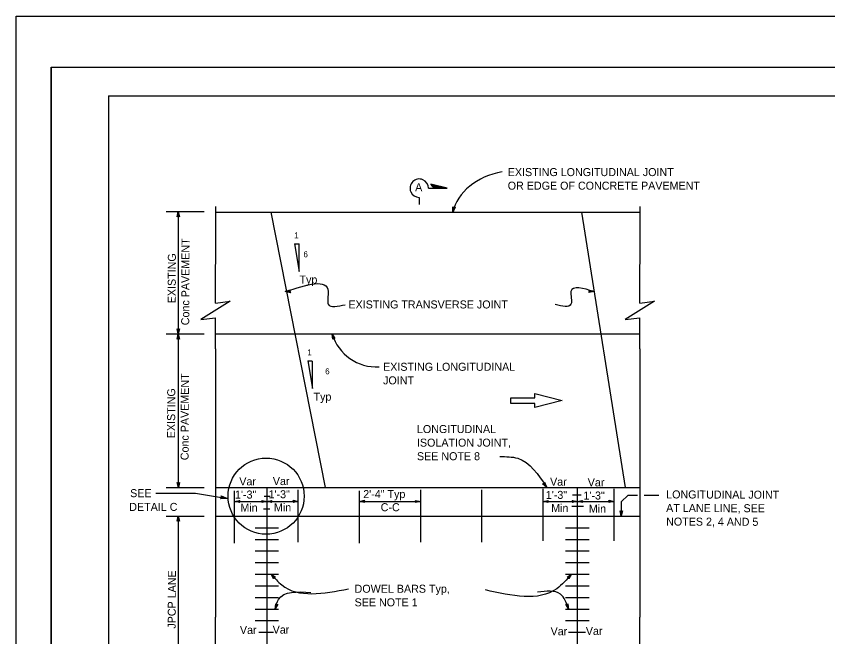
# Model space of a CAD drawing. Extents: x -894 to 866, y -476 to 714.
# Drawn here: x -894 to -185, y 171 to 714 of the extents above; entities that cross this region are included whole.
import ezdxf

# ---------------------------------------------------------------- set-up
doc = ezdxf.new("R2010")
doc.units = 0
for name, color, linetype in [('10 Sheet Format', 7, 'Continuous'), ('22 Misc Cnst Det', 7, 'Continuous'), ('56 Stage 3 Anno', 7, 'Continuous'), ('57 Undefined', 7, 'Continuous'), ('60 Nongeo Data', 7, 'Continuous')]:
    doc.layers.add(name, color=color, linetype=linetype)

msp = doc.modelspace()

# ---------------------------------------------------------------- linework, layer by layer
at = {"layer": '10 Sheet Format'}
for p, q in [((-863.43, 668.96), (-863.43, -431.04)), ((-863.43, 668.96), (836.57, 668.96)), ((-813.45, 643.96), (811.55, 643.96)), ((-813.45, 643.96), (-813.45, -406.04)), ((-440.77, 379.92), (-440.77, 383.56)), ((-440.77, 383.56), (-416.86, 377.42)), ((-461.87, 377.42), (-461.87, 379.92)), ((-461.87, 379.92), (-440.77, 379.92)), ((-461.87, 374.92), (-461.87, 377.42)), ((-416.86, 377.42), (-440.77, 371.28)), ((-440.77, 374.92), (-461.87, 374.92)), ((-440.77, 371.28), (-440.77, 374.92))]:
    msp.add_line(p, q, dxfattribs=at)
for points in [[(-894.04, 713.55), (865.96, 713.55), (865.96, -476.45), (-894.04, -476.45)], [(-863.43, 668.96), (836.59, 668.96), (836.59, -431.03), (-863.43, -431.03)]]:
    msp.add_lwpolyline(points, close=True, dxfattribs=at)
at = {"layer": '22 Misc Cnst Det'}
for p, q in [((-533.77, 563.2), (-517.49, 563.2)), ((-517.49, 563.2), (-531.7, 566.82)), ((-528.76, 563.2), (-531.7, 566.82)), ((-518.66, 563.2), (-531.39, 566.44)), ((-519.82, 563.2), (-531.09, 566.07)), ((-520.99, 563.2), (-530.79, 565.69)), ((-522.16, 563.2), (-530.48, 565.32)), ((-523.33, 563.2), (-530.18, 564.94)), ((-524.5, 563.2), (-529.87, 564.57)), ((-525.67, 563.2), (-529.57, 564.19)), ((-526.84, 563.2), (-529.27, 563.82)), ((-528.01, 563.2), (-528.96, 563.44)), ((-541.8, 555.16), (-541.8, 549.05))]:
    msp.add_line(p, q, dxfattribs=at)
msp.add_arc((-541.8, 563.2), 8.04, 0.00004, 270.00053, dxfattribs=at)
at = {"layer": '56 Stage 3 Anno'}
for p, q in [((-719.89, 547.27), (-719.89, 496.7)), ((-512.34, 542.28), (-512.3, 546.89)), ((-510.35, 546.44), (-512.34, 542.28)), ((-512.3, 546.89), (-512.3, 546.89)), ((-512.3, 546.89), (-511.47, 546.08)), ((-512.11, 543.3), (-512.08, 546.66)), ((-510.65, 546.34), (-512.11, 543.29)), ((-511.87, 544.3), (-511.86, 546.47)), ((-510.95, 546.23), (-511.87, 544.3)), ((-511.64, 545.31), (-511.63, 546.24)), ((-511.47, 546.08), (-510.35, 546.44)), ((-510.35, 546.44), (-510.35, 546.44)), ((-348.91, 547.27), (-348.91, 496.7)), ((-753.41, 538.26), (-752.4, 542.76)), ((-753.14, 538.42), (-752.4, 541.72)), ((-752.87, 538.6), (-752.41, 540.69)), ((-752.61, 538.73), (-752.41, 539.65)), ((-752.41, 540.69), (-751.94, 538.57)), ((-752.41, 539.65), (-752.21, 538.74)), ((-752.4, 542.76), (-752.4, 542.76)), ((-752.4, 542.76), (-751.41, 538.26)), ((-752.4, 541.71), (-751.68, 538.43)), ((-512.34, 542.28), (-512.34, 542.28)), ((-511.23, 546.16), (-511.64, 545.31)), ((-752.4, 538.86), (-753.41, 538.26)), ((-753.41, 538.26), (-753.41, 538.26)), ((-751.41, 538.26), (-752.4, 538.86)), ((-751.41, 538.26), (-751.41, 538.26)), ((-658.9, 472.78), (-654.4, 473.8)), ((-654.39, 471.8), (-658.9, 472.78)), ((-658.9, 472.78), (-658.9, 472.78)), ((-657.86, 472.79), (-654.58, 473.53)), ((-654.56, 472.06), (-657.86, 472.78)), ((-656.83, 472.79), (-654.71, 473.27)), ((-654.73, 472.33), (-656.83, 472.79)), ((-655.79, 472.79), (-654.89, 473)), ((-654.87, 472.59), (-655.79, 472.79)), ((-654.4, 473.8), (-655, 472.8)), ((-655, 472.8), (-654.39, 471.8)), ((-654.4, 473.8), (-654.4, 473.8)), ((-654.39, 471.8), (-654.39, 471.8)), ((-393.66, 471.98), (-393.04, 472.96)), ((-389.14, 472.85), (-393.66, 471.98)), ((-393.66, 471.98), (-393.66, 471.98)), ((-393.04, 472.96), (-393.61, 473.98)), ((-393.61, 473.98), (-393.61, 473.98)), ((-393.61, 473.98), (-389.14, 472.85)), ((-390.18, 472.88), (-393.48, 472.24)), ((-393.45, 473.71), (-390.17, 472.88)), ((-391.21, 472.91), (-393.34, 472.5)), ((-393.29, 473.44), (-391.21, 472.91)), ((-393.16, 473.17), (-392.25, 472.94)), ((-392.25, 472.94), (-393.16, 472.76)), ((-389.14, 472.85), (-389.14, 472.85)), ((-752.42, 435.69), (-753.41, 440.19)), ((-753.41, 440.19), (-753.41, 440.19)), ((-753.41, 440.19), (-752.42, 439.59)), ((-752.42, 436.74), (-753.14, 440.02)), ((-752.41, 437.77), (-752.88, 439.88)), ((-752.42, 439.59), (-751.41, 440.19)), ((-751.41, 440.19), (-752.42, 435.69)), ((-751.68, 440.03), (-752.41, 436.73)), ((-751.95, 439.86), (-752.41, 437.77)), ((-751.41, 440.19), (-751.41, 440.19)), ((-753.38, 431.3), (-752.38, 435.8)), ((-753.11, 431.46), (-752.38, 434.76)), ((-752.84, 431.64), (-752.38, 433.73)), ((-752.41, 438.8), (-752.61, 439.71)), ((-752.58, 431.77), (-752.38, 432.69)), ((-752.42, 435.69), (-752.42, 435.69)), ((-752.21, 439.72), (-752.41, 438.8)), ((-752.38, 435.8), (-752.38, 435.8)), ((-752.38, 435.8), (-751.38, 431.3)), ((-752.38, 433.73), (-751.91, 431.61)), ((-752.38, 432.69), (-752.18, 431.78)), ((-752.37, 434.75), (-751.65, 431.47)), ((-617.33, 431.09), (-617.94, 435.66)), ((-617.94, 435.66), (-617.94, 435.66)), ((-617.94, 435.66), (-615.45, 431.78)), ((-617.14, 431.33), (-617.58, 434.69)), ((-617.58, 434.68), (-615.77, 431.85)), ((-616.95, 431.59), (-617.23, 433.71)), ((-617.23, 433.71), (-616.06, 431.89)), ((-616.75, 431.8), (-616.87, 432.74)), ((-616.87, 432.74), (-616.37, 431.96)), ((-752.38, 431.9), (-753.38, 431.3)), ((-753.38, 431.3), (-753.38, 431.3)), ((-751.38, 431.3), (-752.38, 431.9)), ((-751.38, 431.3), (-751.38, 431.3)), ((-616.6, 432), (-617.33, 431.09)), ((-617.33, 431.09), (-617.33, 431.09)), ((-615.45, 431.78), (-616.6, 432)), ((-615.45, 431.78), (-615.45, 431.78)), ((-719.89, 422.75), (-719.89, 188.08)), ((-349.05, 422.75), (-349.05, 188.08)), ((-752.34, 301.43), (-753.34, 305.93)), ((-753.34, 305.93), (-753.34, 305.93)), ((-753.34, 305.93), (-752.34, 305.33)), ((-752.34, 302.47), (-753.07, 305.75)), ((-752.34, 303.5), (-752.81, 305.62)), ((-752.34, 304.54), (-752.54, 305.44)), ((-752.34, 305.33), (-751.33, 305.93)), ((-751.33, 305.93), (-752.34, 301.43)), ((-751.6, 305.77), (-752.34, 302.46)), ((-751.87, 305.59), (-752.34, 303.5)), ((-752.13, 305.46), (-752.34, 304.54)), ((-751.33, 305.93), (-751.33, 305.93)), ((-432.84, 304.91), (-432.4, 306)), ((-432.75, 305.14), (-432.35, 304.28)), ((-432.62, 305.4), (-431.73, 303.46)), ((-432.51, 305.71), (-431.1, 302.63)), ((-432.4, 306), (-432.4, 306)), ((-432.4, 306), (-430.48, 301.81)), ((-752.34, 301.43), (-752.34, 301.43)), ((-433.99, 304.79), (-432.84, 304.91)), ((-430.48, 301.81), (-433.99, 304.79)), ((-433.99, 304.79), (-433.99, 304.79)), ((-431.11, 302.64), (-433.67, 304.81)), ((-431.73, 303.46), (-433.39, 304.86)), ((-432.35, 304.28), (-433.06, 304.88)), ((-430.48, 301.81), (-430.48, 301.81)), ((-703.18, 289.24), (-698.68, 290.23)), ((-698.68, 288.23), (-703.18, 289.24)), ((-703.18, 289.24), (-703.18, 289.24)), ((-703.18, 289.22), (-675.01, 289.22)), ((-698.84, 288.5), (-702.14, 289.23)), ((-702.13, 289.24), (-698.85, 289.96)), ((-701.11, 289.23), (-698.99, 289.7)), ((-699.02, 288.77), (-701.11, 289.23)), ((-700.07, 289.23), (-699.16, 289.43)), ((-699.15, 289.03), (-700.07, 289.23)), ((-698.68, 290.23), (-699.28, 289.24)), ((-699.28, 289.24), (-698.68, 288.23)), ((-698.68, 290.23), (-698.68, 290.23)), ((-698.68, 288.23), (-698.68, 288.23)), ((-678.91, 289.22), (-679.51, 290.22)), ((-679.51, 290.22), (-679.51, 290.22)), ((-679.51, 290.22), (-675.01, 289.22)), ((-675.01, 289.22), (-679.51, 288.22)), ((-679.51, 288.22), (-678.91, 289.22)), ((-679.51, 288.22), (-679.51, 288.22)), ((-679.35, 289.96), (-676.05, 289.22)), ((-676.06, 289.22), (-679.34, 288.49)), ((-677.09, 289.22), (-679.21, 288.75)), ((-679.18, 289.69), (-677.09, 289.22)), ((-679.04, 289.43), (-678.12, 289.22)), ((-678.12, 289.22), (-679.03, 289.02)), ((-675.01, 289.22), (-670.51, 290.22)), ((-670.51, 288.21), (-675.01, 289.22)), ((-675.01, 289.22), (-675.01, 289.22)), ((-675.01, 289.22), (-675.01, 289.22)), ((-674.79, 289.22), (-647.54, 289.22)), ((-670.68, 288.48), (-673.98, 289.22)), ((-673.97, 289.22), (-670.69, 289.95)), ((-672.94, 289.22), (-670.82, 289.69)), ((-670.85, 288.75), (-672.94, 289.22)), ((-671.91, 289.22), (-671, 289.42)), ((-670.98, 289.01), (-671.91, 289.22)), ((-670.51, 290.22), (-671.11, 289.22)), ((-671.11, 289.22), (-670.51, 288.21)), ((-670.51, 290.22), (-670.51, 290.22)), ((-670.51, 288.21), (-670.51, 288.21)), ((-651.42, 289.24), (-652.02, 290.25)), ((-652.02, 290.25), (-652.02, 290.25)), ((-652.02, 290.25), (-647.52, 289.24)), ((-647.52, 289.24), (-652.02, 288.25)), ((-652.02, 288.25), (-651.42, 289.24)), ((-652.02, 288.25), (-652.02, 288.25)), ((-651.86, 289.98), (-648.56, 289.24)), ((-648.57, 289.24), (-651.85, 288.51)), ((-649.6, 289.24), (-651.72, 288.77)), ((-651.69, 289.71), (-649.6, 289.24)), ((-651.55, 289.45), (-650.63, 289.25)), ((-650.63, 289.25), (-651.54, 289.04)), ((-647.52, 289.24), (-647.52, 289.24)), ((-594.04, 289.22), (-540.54, 289.22)), ((-594.02, 289.24), (-589.52, 290.24)), ((-589.52, 288.24), (-594.02, 289.24)), ((-594.02, 289.24), (-594.02, 289.24)), ((-592.98, 289.24), (-589.7, 289.97)), ((-589.68, 288.5), (-592.98, 289.24)), ((-591.95, 289.24), (-589.83, 289.71)), ((-589.86, 288.77), (-591.95, 289.24)), ((-590.91, 289.24), (-590, 289.44)), ((-589.99, 289.03), (-590.91, 289.24)), ((-589.52, 290.24), (-590.12, 289.24)), ((-590.12, 289.24), (-589.52, 288.24)), ((-589.52, 290.24), (-589.52, 290.24)), ((-589.52, 288.24), (-589.52, 288.24)), ((-544.55, 289.2), (-545.15, 290.2)), ((-545.15, 290.2), (-545.15, 290.2)), ((-545.15, 290.2), (-540.65, 289.2)), ((-540.65, 289.2), (-545.15, 288.2)), ((-545.15, 288.2), (-544.55, 289.2)), ((-545.15, 288.2), (-545.15, 288.2)), ((-544.99, 289.93), (-541.68, 289.2)), ((-541.69, 289.19), (-544.97, 288.47)), ((-542.72, 289.2), (-544.84, 288.73)), ((-544.81, 289.66), (-542.72, 289.2)), ((-544.68, 289.4), (-543.76, 289.2)), ((-543.76, 289.2), (-544.66, 289)), ((-540.65, 289.2), (-540.65, 289.2)), ((-433.56, 289.22), (-429.06, 290.22)), ((-429.06, 288.22), (-433.56, 289.22)), ((-433.56, 289.22), (-433.56, 289.22)), ((-433.54, 289.22), (-403.58, 289.22)), ((-429.22, 288.48), (-432.53, 289.22)), ((-432.52, 289.22), (-429.24, 289.95)), ((-431.49, 289.22), (-429.37, 289.69)), ((-429.4, 288.75), (-431.49, 289.22)), ((-430.45, 289.22), (-429.55, 289.42)), ((-429.53, 289.01), (-430.45, 289.22)), ((-429.06, 290.22), (-429.66, 289.22)), ((-429.66, 289.22), (-429.06, 288.22)), ((-429.06, 290.22), (-429.06, 290.22)), ((-429.06, 288.22), (-429.06, 288.22)), ((-407.48, 289.22), (-408.08, 290.22)), ((-408.08, 290.22), (-408.08, 290.22)), ((-408.08, 290.22), (-403.58, 289.22)), ((-403.58, 289.22), (-408.08, 288.22)), ((-408.08, 288.22), (-407.48, 289.22)), ((-408.08, 288.22), (-408.08, 288.22)), ((-407.92, 289.96), (-404.62, 289.22)), ((-404.62, 289.22), (-407.91, 288.49)), ((-405.65, 289.22), (-407.77, 288.75)), ((-407.74, 289.69), (-405.65, 289.22)), ((-407.61, 289.43), (-406.69, 289.22)), ((-406.69, 289.22), (-407.6, 289.02)), ((-403.58, 289.22), (-399.08, 290.22)), ((-403.58, 289.22), (-403.58, 289.22)), ((-403.58, 289.22), (-371.54, 289.22)), ((-399.08, 288.21), (-403.58, 289.22)), ((-403.58, 289.22), (-403.58, 289.22)), ((-399.24, 288.48), (-402.55, 289.22)), ((-402.54, 289.22), (-399.26, 289.95)), ((-401.51, 289.22), (-399.39, 289.69)), ((-399.42, 288.75), (-401.51, 289.22)), ((-400.47, 289.22), (-399.57, 289.42)), ((-399.55, 289.01), (-400.47, 289.22)), ((-399.08, 290.22), (-399.68, 289.22)), ((-399.68, 289.22), (-399.08, 288.21)), ((-399.08, 290.22), (-399.08, 290.22)), ((-399.08, 288.21), (-399.08, 288.21)), ((-375.5, 289.25), (-376.1, 290.25)), ((-376.1, 290.25), (-376.1, 290.25)), ((-376.1, 290.25), (-371.6, 289.25)), ((-371.6, 289.25), (-376.1, 288.25)), ((-376.1, 288.25), (-375.5, 289.25)), ((-376.1, 288.25), (-376.1, 288.25)), ((-375.94, 289.99), (-372.64, 289.25)), ((-372.65, 289.25), (-375.93, 288.52)), ((-373.68, 289.25), (-375.8, 288.78)), ((-375.77, 289.72), (-373.68, 289.25)), ((-375.63, 289.46), (-374.71, 289.25)), ((-374.71, 289.25), (-375.62, 289.05)), ((-371.6, 289.25), (-371.6, 289.25)), ((-365.2, 276.45), (-366.2, 280.96)), ((-366.2, 280.95), (-366.2, 280.95)), ((-366.2, 280.95), (-365.2, 280.35)), ((-365.2, 277.5), (-365.93, 280.78)), ((-365.2, 278.53), (-365.67, 280.65)), ((-365.2, 279.56), (-365.4, 280.47)), ((-365.2, 280.35), (-364.19, 280.95)), ((-364.19, 280.95), (-365.2, 276.45)), ((-364.46, 280.79), (-365.2, 277.49)), ((-364.73, 280.62), (-365.2, 278.53)), ((-364.99, 280.49), (-365.2, 279.56)), ((-364.19, 280.95), (-364.19, 280.95)), ((-753.47, 271.95), (-752.46, 276.45)), ((-752.46, 272.55), (-753.47, 271.95)), ((-753.47, 271.95), (-753.47, 271.95)), ((-753.2, 272.12), (-752.46, 275.42)), ((-752.93, 272.29), (-752.46, 274.38)), ((-752.67, 272.42), (-752.46, 273.35)), ((-752.46, 276.45), (-752.46, 276.45)), ((-752.46, 276.45), (-751.46, 271.95)), ((-752.46, 275.41), (-751.73, 272.13)), ((-752.46, 274.38), (-751.99, 272.26)), ((-752.46, 273.35), (-752.26, 272.44)), ((-751.46, 271.95), (-752.46, 272.55)), ((-751.46, 271.95), (-751.46, 271.95)), ((-709.05, 276.45), (-709.05, 276.07)), ((-365.2, 276.45), (-365.2, 276.45)), ((-669.06, 221.63), (-671.21, 225.7)), ((-671.21, 225.7), (-671.21, 225.7)), ((-671.21, 225.7), (-667.53, 222.92)), ((-668.96, 221.92), (-670.54, 224.92)), ((-670.53, 224.91), (-667.85, 222.88)), ((-668.87, 222.23), (-669.87, 224.13)), ((-669.87, 224.13), (-668.13, 222.82)), ((-668.75, 222.5), (-669.19, 223.34)), ((-669.19, 223.34), (-668.45, 222.78)), ((-668.68, 222.74), (-669.06, 221.63)), ((-669.06, 221.63), (-669.06, 221.63)), ((-667.53, 222.92), (-668.68, 222.74)), ((-667.53, 222.92), (-667.53, 222.92)), ((-412.55, 222.93), (-408.85, 225.69)), ((-411.4, 222.73), (-412.55, 222.93)), ((-412.55, 222.93), (-412.55, 222.93)), ((-412.24, 222.88), (-409.53, 224.9)), ((-411.92, 222.83), (-410.21, 224.12)), ((-411.64, 222.77), (-410.88, 223.33)), ((-411.03, 221.62), (-411.4, 222.73)), ((-410.88, 223.33), (-411.32, 222.51)), ((-410.21, 224.12), (-411.23, 222.2)), ((-409.53, 224.89), (-411.12, 221.93)), ((-408.85, 225.69), (-411.03, 221.62)), ((-411.03, 221.62), (-411.03, 221.62)), ((-408.85, 225.69), (-408.85, 225.69)), ((-667.69, 195.15), (-667.17, 199.73)), ((-665.27, 199.08), (-667.69, 195.15)), ((-667.35, 196.14), (-666.97, 199.48)), ((-665.58, 199.01), (-667.35, 196.13)), ((-667.17, 199.73), (-666.42, 198.84)), ((-667.16, 199.73), (-667.16, 199.73)), ((-667.01, 197.11), (-666.77, 199.27)), ((-665.89, 198.94), (-667.01, 197.11)), ((-666.67, 198.09), (-666.57, 199.01)), ((-666.18, 198.9), (-666.67, 198.09)), ((-666.42, 198.84), (-665.27, 199.08)), ((-665.27, 199.08), (-665.27, 199.08)), ((-411.29, 195.15), (-413.69, 199.08)), ((-413.69, 199.08), (-413.69, 199.08)), ((-413.69, 199.08), (-412.55, 198.84)), ((-411.63, 196.13), (-413.38, 199)), ((-411.96, 197.11), (-413.09, 198.96)), ((-412.29, 198.09), (-412.78, 198.88)), ((-412.55, 198.84), (-411.8, 199.73)), ((-412.4, 199.03), (-412.29, 198.09)), ((-412.19, 199.24), (-411.96, 197.11)), ((-412, 199.49), (-411.62, 196.13)), ((-411.8, 199.73), (-411.8, 199.73)), ((-411.8, 199.73), (-411.29, 195.15)), ((-667.69, 195.15), (-667.69, 195.15)), ((-411.29, 195.15), (-411.29, 195.15))]:
    msp.add_line(p, q, dxfattribs=at)
msp.add_lwpolyline([(-714.99, 294.09), (-709.39, 291.79), (-715.44, 291.49), (-715.17, 291.8), (-710.74, 292.02), (-714.85, 293.71), (-714.7, 293.33), (-712.07, 292.25), (-714.9, 292.11), (-714.64, 292.42), (-713.41, 292.48), (-714.55, 292.95), (-714.44, 292.65), (-715.44, 291.49), (-714.44, 292.65)], close=True, dxfattribs=at)
at = {"layer": '60 Nongeo Data'}
for p, q in [((-762.99, 542.88), (-729.89, 542.88)), ((-752.4, 542.88), (-752.4, 301.35)), ((-719.89, 542.27), (-348.91, 542.27)), ((-671.37, 542.27), (-624.12, 301.46)), ((-400.08, 542.27), (-361.87, 301.46)), ((-650.73, 514.43), (-646.73, 514.43)), ((-650.73, 514.43), (-646.69, 490.41)), ((-646.69, 490.41), (-646.69, 514.41)), ((-719.9, 462.66), (-719.9, 496.56)), ((-349.01, 462.66), (-349.01, 496.56)), ((-719.9, 422.79), (-719.9, 449.86)), ((-349.01, 422.79), (-349.01, 449.86)), ((-762.99, 435.82), (-729.89, 435.82)), ((-719.9, 435.84), (-349.01, 435.84)), ((-639.27, 412.07), (-635.27, 412.07)), ((-639.27, 412.07), (-635.23, 388.05)), ((-635.23, 388.05), (-635.23, 412.05)), ((-762.99, 301.35), (-729.89, 301.35)), ((-719.89, 301.46), (-349.05, 301.46)), ((-703.18, 252.86), (-703.18, 298.6)), ((-674.79, 144.47), (-674.79, 301.46)), ((-647.54, 253.59), (-647.54, 299.33)), ((-594.04, 252.68), (-594.04, 298.42)), ((-540.54, 253.77), (-540.54, 299.51)), ((-487.04, 253.77), (-487.04, 299.51)), ((-433.54, 254.68), (-433.54, 300.42)), ((-403.59, 144.37), (-403.59, 301.46)), ((-371.54, 254.68), (-371.54, 300.42)), ((-771.99, 296.54), (-737.29, 296.54)), ((-737.29, 296.54), (-709.39, 291.79)), ((-677.48, 293.79), (-672.08, 293.79)), ((-407.88, 295.03), (-400.21, 295.03)), ((-365.19, 288.85), (-359.19, 294.85)), ((-359.19, 294.85), (-350.92, 294.85)), ((-345.08, 294.85), (-332.25, 294.85)), ((-408.33, 285.03), (-398.21, 285.03)), ((-365.19, 288.85), (-365.19, 276.46)), ((-677.79, 282.73), (-672.39, 282.73)), ((-762.99, 276.46), (-729.89, 276.46)), ((-752.4, 276.46), (-752.4, -96.46)), ((-719.89, 276.46), (-349.05, 276.46)), ((-413.91, 276.44), (-393.25, 276.44)), ((-413.91, 276.44), (-393.25, 276.44)), ((-685.34, 266.28), (-664.68, 266.28)), ((-413.91, 266.28), (-393.25, 266.28)), ((-685.34, 256.12), (-664.68, 256.12)), ((-413.91, 256.12), (-393.25, 256.12)), ((-685.34, 245.97), (-664.68, 245.97)), ((-413.91, 245.97), (-393.25, 245.97)), ((-413.91, 245.97), (-393.25, 245.97)), ((-685.34, 235.81), (-664.68, 235.81)), ((-413.91, 235.81), (-393.25, 235.81)), ((-413.91, 235.81), (-393.25, 235.81)), ((-685.34, 225.65), (-664.68, 225.65)), ((-413.91, 225.65), (-393.25, 225.65)), ((-413.91, 225.65), (-393.25, 225.65)), ((-685.34, 215.49), (-664.68, 215.49)), ((-413.91, 215.49), (-393.25, 215.49)), ((-685.34, 205.34), (-664.68, 205.34)), ((-413.91, 205.34), (-393.25, 205.34)), ((-685.34, 195.18), (-664.68, 195.18)), ((-413.91, 195.18), (-393.25, 195.18)), ((-719.9, 154.27), (-719.9, 188.17)), ((-685.34, 185.02), (-664.68, 185.02)), ((-413.91, 185.02), (-393.25, 185.02)), ((-349.04, 154.27), (-349.04, 188.17)), ((-681.99, 174.86), (-669.32, 174.86)), ((-411.29, 174.86), (-396.34, 174.86))]:
    msp.add_line(p, q, dxfattribs=at)
for points in [[(-719.9, 462.66), (-707.1, 464.26), (-732.7, 448.26), (-719.9, 449.86)], [(-349.01, 462.66), (-336.21, 464.26), (-361.81, 448.26), (-349.01, 449.86)]]:
    msp.add_lwpolyline(points, dxfattribs=at)
msp.add_circle((-675.65, 293.87), 33.28, dxfattribs=at)
msp.add_arc((-578.87, 447.75), 40.91, 197.19076, 272.78009, dxfattribs=at)
msp.add_ellipse((-456.9, 534.88), major_axis=(-56.19, 0), ratio=0.776146, start_param=4.937085, end_param=6.114137, dxfattribs=at)
for points in [[(-658.88, 472.8), (-621.31, 472.8), (-621.31, 461.68), (-606.45, 461.29)], [(-389.04, 472.85), (-409.16, 472.85), (-409.16, 461.74), (-422.94, 461.36)], [(-471.43, 328.46), (-455.77, 326.99), (-430.51, 301.91)], [(-671.15, 225.7), (-661.96, 216.21), (-603.76, 212.75)], [(-408.85, 225.62), (-421.62, 212.94), (-484.02, 211.84)], [(-667.66, 195.14), (-664.83, 203.54), (-636.54, 209.77)], [(-411.27, 195.21), (-418.44, 208.18), (-438.39, 210)]]:
    msp.add_spline(points, degree=3, dxfattribs=at)

# ---------------------------------------------------------------- texts
at = {"layer": '57 Undefined'}
for s, height, p in [('EXISTING LONGITUDINAL JOINT', 7, (-464.45, 573.75)), ('A', 7, (-545.39, 560.54)), ('OR EDGE OF CONCRETE PAVEMENT', 7, (-464.45, 561.88)), ('1', 5.25, (-651.13, 519.3)), ('6', 5.25, (-643.02, 502.78)), ('Typ', 7, (-646.45, 479.75)), ('EXISTING TRANSVERSE JOINT', 7, (-603.73, 458.02)), ('1', 5.25, (-639.67, 416.94)), ('6', 5.25, (-624.05, 400.42)), ('EXISTING LONGITUDINAL ', 7, (-573.41, 403.51)), ('JOINT', 7, (-573.41, 391.64)), ('Typ', 7, (-634.18, 377.39)), ('LONGITUDINAL', 7, (-543.81, 349.06)), ('ISOLATION JOINT,', 7, (-543.81, 337.19)), ('SEE NOTE 8', 7, (-543.81, 325.31)), ('Var', 7, (-699.07, 303.29)), ('Var', 7, (-669.76, 303.56)), ('Var', 7, (-427.44, 303)), ('Var', 7, (-394.54, 302.45)), ('SEE', 7, (-794.46, 293)), ('1\'-3"', 7, (-702.83, 291.79)), ('1\'-3"', 7, (-673.52, 292.06)), ('2\'-4" Typ', 7, (-590.76, 292.2)), ('1\'-3"', 7, (-431.19, 291.5)), ('1\'-3"', 7, (-398.3, 290.95)), ('DETAIL C', 7, (-795.25, 280.98)), ('Min', 7, (-698.11, 280.29)), ('Min', 7, (-668.8, 280.56)), ('C-C', 7, (-575.48, 280.7)), ('Min', 7, (-426.48, 280)), ('Min', 7, (-393.58, 279.45)), ('DOWEL BARS Typ,', 7, (-598.3, 209.42)), ('SEE NOTE 1', 7, (-598.3, 197.54)), ('Var', 7, (-698.54, 173.44)), ('Var', 7, (-669.92, 173.66)), ('Var', 7, (-426.98, 172.27)), ('Var', 7, (-396.2, 172.52))]:
    msp.add_text(s, height=height, dxfattribs=at).set_placement(p)
for s, rotation, p in [('Conc PAVEMENT', 89.79184, (-742.85, 443.33)), ('EXISTING', 89.79184, (-754.66, 462.53)), ('Conc PAVEMENT', 89.79184, (-743.39, 325.32)), ('EXISTING', 89.79184, (-755.2, 344.52)), ('LONGITUDINAL JOINT', 359.82385, (-325.97, 291.93)), ('AT LANE LINE, SEE', 359.82385, (-326, 280.05)), ('NOTES 2, 4 AND 5', 359.82385, (-326.04, 268.18)), ('JPCP LANE', 89.79184, (-754.66, 178))]:
    msp.add_text(s, height=7, rotation=rotation, dxfattribs=at).set_placement(p)

doc.saveas('drawing.dxf')
